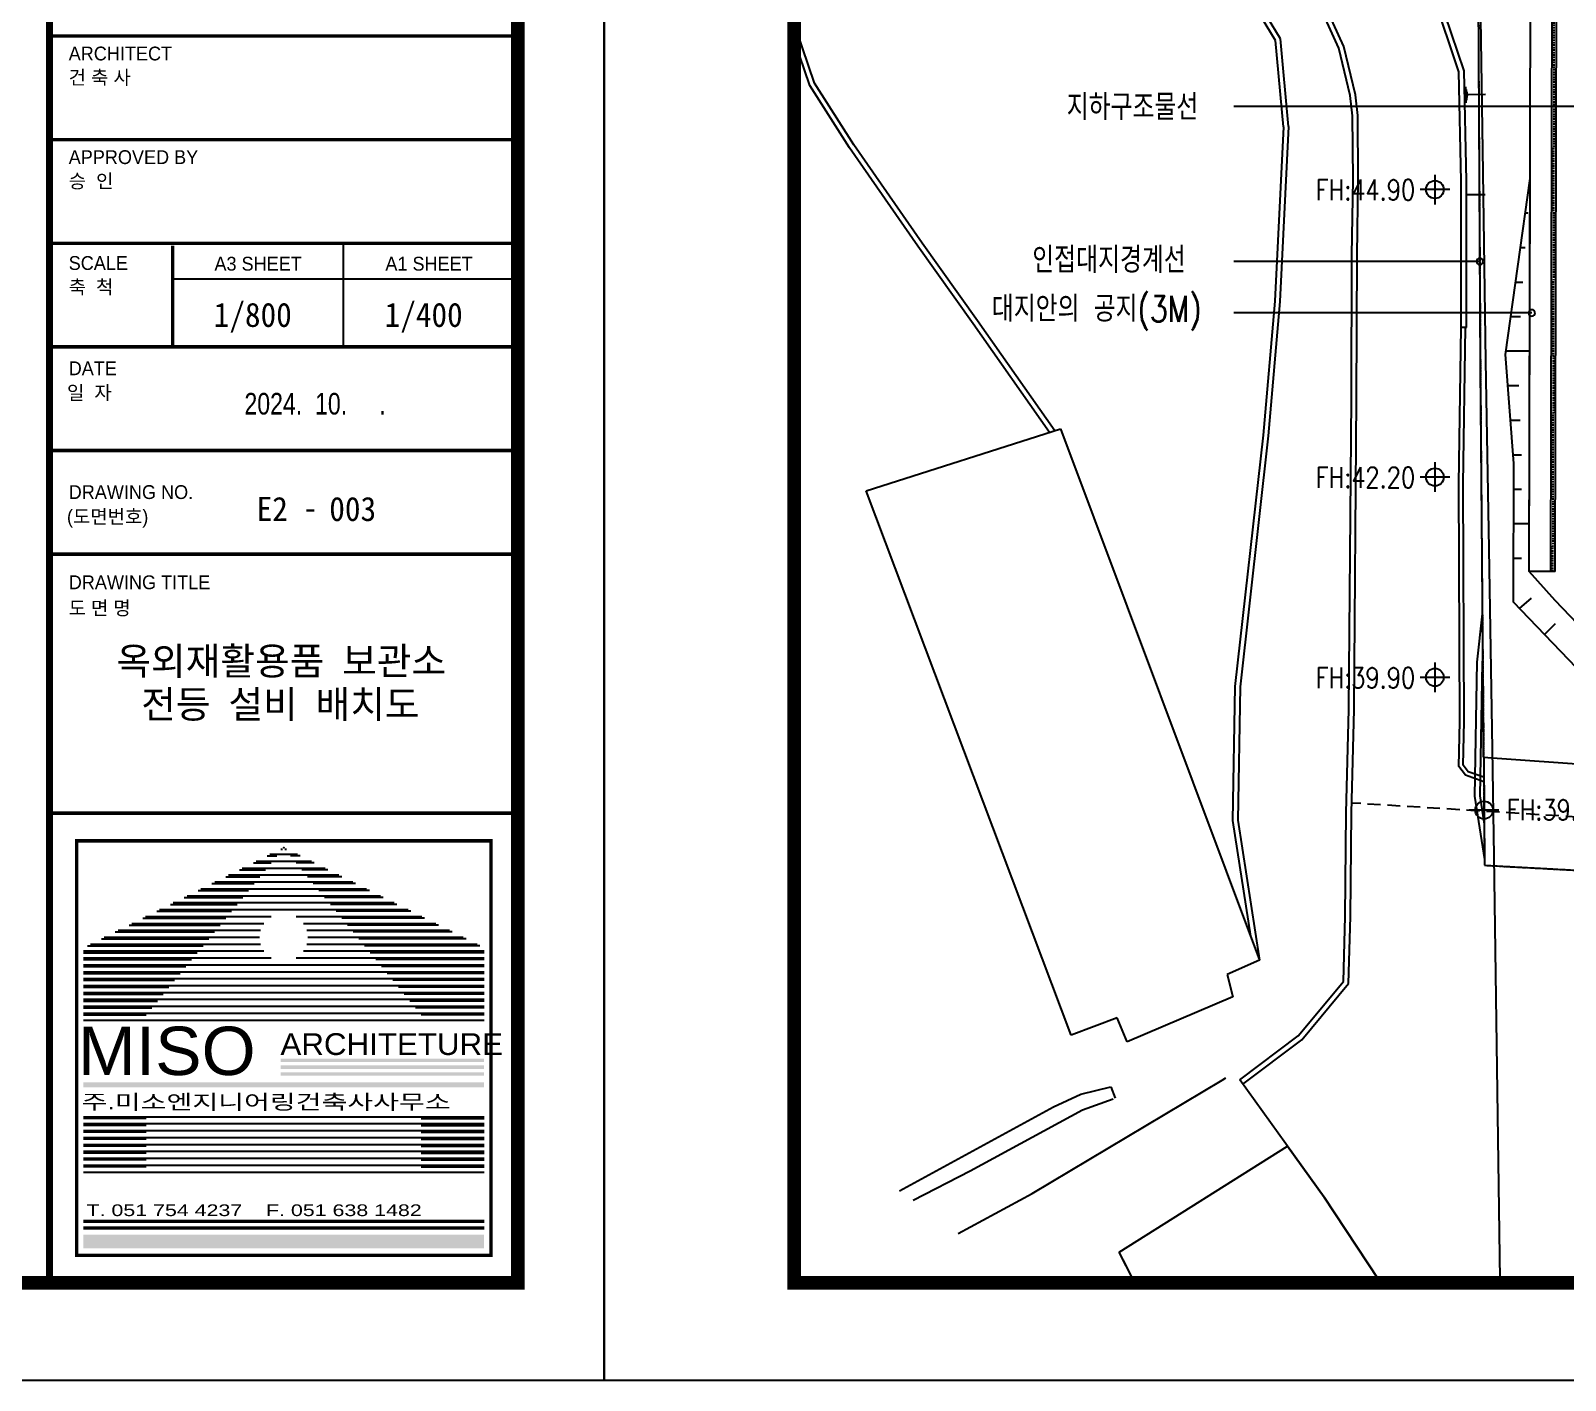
# Model space of a CAD drawing. Header units: millimetres. Extents: x 1145859089 to 1147511753, y -1047484727 to -1047247487.
# Drawn here: x 1147147997 to 1147236887, y -1047484727 to -1047406576 of the extents above; entities that cross this region are included whole.
import ezdxf
from ezdxf.enums import TextEntityAlignment as Align
from ezdxf.xclip import XClip

# ---------------------------------------------------------------- set-up
doc = ezdxf.new("R2010")
doc.units = ezdxf.units.MM
doc.header["$LTSCALE"] = 100
doc.header["$MEASUREMENT"] = 0
doc.header["$XCLIPFRAME"] = 2
for name, pattern in [('단지배치도$0$HID', [2.3, 1.5, -0.8]), ('단지배치도$0$HIDDEN', [9.525, 6.35, -3.175]), ('단지배치도$0$PHANTOM', [2.5, 1.25, -0.25, 0.25, -0.25, 0.25, -0.25])]:
    doc.linetypes.add(name, pattern=pattern)
doc.layers.get('0').update_dxf_attribs({"linetype": 'CONTINUOUS'})
doc.layers.get('Defpoints').update_dxf_attribs({"linetype": 'CONTINUOUS'})
for name, color, linetype in [('SHEET', 7, 'CONTINUOUS'), ('SHEET$0$9', 9, 'CONTINUOUS'), ('SHEET$0$BDR', 4, 'CONTINUOUS'), ('SHEET$0$sheet', 3, 'CONTINUOUS'), ('SHEET$0$TEXT2-제목', 2, 'CONTINUOUS'), ('TEXT', 7, 'CONTINUOUS'), ('XREF', 135, 'CONTINUOUS'), ('단지배치도$0$S240910', 33, 'CONTINUOUS'), ('단지배치도$0$W240910', 135, 'CONTINUOUS')]:
    doc.layers.add(name, color=color, linetype=linetype)
doc.styles.add('SHEET$0$HGTXT', font='Expo M.ttf', dxfattribs={"width": 0.8})
doc.styles.add('SHEET$0$HY울릉도M', font='h2wulm.TTF')
doc.styles.add('SHEET$0$돋움체', font='DotumChe.ttf')
doc.styles.add('단지배치도$0$WS1', font='romans.shx', dxfattribs={"width": 0.8, "bigfont": 'whgtxt.shx'})
doc.styles.add('돋움체', font='DotumChe.ttf')

# ---------------------------------------------------------------- blocks, each defined once
blk = doc.blocks.new('zw$10EE')
at = {"style": 'SHEET$0$돋움체'}
blk.add_text('- ', height=3.111, dxfattribs=at).set_placement((-31.07, 5.11))
blk = doc.blocks.new('SHEET$0$zw$653F')
at = {"layer": 'SHEET$0$9'}
h = blk.add_hatch(color=256, dxfattribs=at)
edge = h.paths.add_edge_path()
edge.add_ellipse((779.92, -516), major_axis=(0.01, 0), ratio=1, start_angle=0, end_angle=360)
at = {"layer": 'SHEET$0$sheet'}
h = blk.add_hatch(color=256, dxfattribs=at)
h.paths.add_polyline_path([(779.46, -546.52), (779.46, -547.02), (808.92, -547.02), (808.92, -546.52)])
h.paths.add_polyline_path([(779.46, -547.52), (779.46, -548.02), (808.92, -548.02), (808.92, -547.52)])
h.paths.add_polyline_path([(779.46, -548.52), (779.46, -549.02), (808.92, -549.02), (808.92, -548.52)])
h.paths.add_polyline_path([(750.92, -549.99), (750.92, -550.7), (808.92, -550.7), (808.92, -549.99)])
blk.add_hatch(color=256, dxfattribs=at).paths.add_polyline_path([(750.92, -572), (750.92, -574), (808.92, -574), (808.92, -572)])
at = {"layer": 'Defpoints', "color": 0}
blk.add_lwpolyline([(826.33, 0), (0, 0), (0, -593.1), (826.33, -593.1)], close=True, dxfattribs=at)
at = {"layer": 'SHEET$0$9'}
for p, q in [((777.52, -517.2), (778.93, -517.2)), ((781.92, -517), (777.92, -517)), ((779.52, -516.2), (779.75, -516.2)), ((779.92, -516), (779.92, -516)), ((779.92, -516), (779.92, -516)), ((780.08, -516.2), (780.32, -516.2)), ((782.32, -517.2), (780.9, -517.2)), ((787.92, -520), (771.92, -520)), ((773.52, -519.2), (777.28, -519.2)), ((785.92, -519), (773.92, -519)), ((775.52, -518.2), (778.1, -518.2)), ((783.92, -518), (775.92, -518)), ((783.92, -518), (775.92, -518)), ((784.32, -518.2), (781.73, -518.2)), ((786.32, -519.2), (782.55, -519.2)), ((767.52, -522.2), (774.81, -522.2)), ((791.92, -522), (767.92, -522)), ((769.52, -521.2), (775.64, -521.2)), ((789.92, -521), (769.92, -521)), ((771.52, -520.2), (776.46, -520.2)), ((788.32, -520.2), (783.37, -520.2)), ((790.32, -521.2), (784.2, -521.2)), ((792.32, -522.2), (785.02, -522.2)), ((763.52, -524.2), (773.17, -524.2)), ((795.92, -524), (763.92, -524)), ((765.52, -523.2), (773.99, -523.2)), ((793.92, -523), (765.92, -523)), ((794.32, -523.2), (785.84, -523.2)), ((796.32, -524.2), (786.67, -524.2)), ((759.52, -526.2), (771.52, -526.2)), ((778.11, -526), (759.92, -526)), ((761.52, -525.2), (772.34, -525.2)), ((797.92, -525), (761.92, -525)), ((799.92, -526), (781.72, -526)), ((798.32, -525.2), (787.49, -525.2)), ((800.32, -526.2), (788.31, -526.2)), ((755.52, -528.2), (769.87, -528.2)), ((776.56, -528), (755.92, -528)), ((757.52, -527.2), (770.7, -527.2)), ((777.04, -527), (757.92, -527)), ((801.92, -527), (782.79, -527)), ((803.92, -528), (783.27, -528)), ((802.32, -527.2), (789.14, -527.2)), ((804.32, -528.2), (789.96, -528.2)), ((777.04, -531), (750.92, -531)), ((751.52, -530.2), (768.23, -530.2)), ((776.56, -530), (751.92, -530)), ((753.52, -529.2), (769.05, -529.2)), ((776.42, -529), (753.92, -529)), ((808.92, -531), (782.79, -531)), ((807.92, -530), (783.27, -530)), ((805.92, -529), (783.42, -529)), ((806.32, -529.2), (790.78, -529.2)), ((808.32, -530.2), (791.61, -530.2)), ((750.92, -531.2), (767.4, -531.2)), ((778.11, -532), (750.92, -532)), ((750.92, -532.2), (766.58, -532.2)), ((808.92, -533), (750.92, -533)), ((750.92, -533.2), (765.76, -533.2)), ((808.92, -532), (781.72, -532)), ((808.92, -531.2), (792.43, -531.2)), ((808.92, -532.2), (793.25, -532.2)), ((808.92, -533.2), (794.08, -533.2)), ((808.92, -534), (750.92, -534)), ((750.92, -534.2), (764.93, -534.2)), ((808.92, -535), (750.92, -535)), ((750.92, -535.2), (764.11, -535.2)), ((808.92, -534.2), (794.9, -534.2)), ((808.92, -535.2), (795.72, -535.2)), ((808.92, -536), (750.92, -536)), ((750.92, -536.2), (763.29, -536.2)), ((808.92, -537), (750.92, -537)), ((750.92, -537.2), (762.46, -537.2)), ((808.92, -536.2), (796.55, -536.2)), ((808.92, -537.2), (797.37, -537.2)), ((808.92, -538), (750.92, -538)), ((750.92, -538.2), (761.64, -538.2)), ((808.92, -539), (750.92, -539)), ((750.92, -539.2), (760.82, -539.2)), ((808.92, -540), (750.92, -540)), ((808.92, -538.2), (798.19, -538.2)), ((808.92, -539.2), (799.02, -539.2)), ((750.92, -540.2), (759.99, -540.2)), ((808.92, -541), (750.92, -541)), ((808.92, -540.2), (799.84, -540.2)), ((808.92, -555), (750.92, -555)), ((759.99, -555.2), (750.92, -555.2)), ((799.84, -555.2), (808.92, -555.2)), ((808.92, -556), (750.92, -556)), ((759.99, -556.2), (750.92, -556.2)), ((808.92, -557), (750.92, -557)), ((759.99, -557.2), (750.92, -557.2)), ((799.84, -556.2), (808.92, -556.2)), ((799.84, -557.2), (808.92, -557.2)), ((808.92, -558), (750.92, -558)), ((759.99, -558.2), (750.92, -558.2)), ((808.92, -559), (750.92, -559)), ((759.99, -559.2), (750.92, -559.2)), ((808.92, -560), (750.92, -560)), ((799.84, -558.2), (808.92, -558.2)), ((799.84, -559.2), (808.92, -559.2)), ((759.99, -560.2), (750.92, -560.2)), ((808.92, -561), (750.92, -561)), ((759.99, -561.2), (750.92, -561.2)), ((808.92, -562), (750.92, -562)), ((759.99, -562.2), (750.92, -562.2)), ((799.84, -560.2), (808.92, -560.2)), ((799.84, -561.2), (808.92, -561.2)), ((799.84, -562.2), (808.92, -562.2)), ((808.92, -563), (750.92, -563)), ((808.92, -570), (750.92, -570)), ((808.92, -570.2), (750.92, -570.2)), ((808.92, -571), (750.92, -571)), ((808.92, -571.2), (750.92, -571.2))]:
    blk.add_line(p, q, dxfattribs=at)
blk.add_circle((779.92, -516), 0.01, dxfattribs=at)
at = {"layer": 'SHEET$0$sheet'}
for p, q in [((788.58, -443.5), (788.58, -428.5)), ((763.83, -433.66), (813.83, -433.66)), ((808.92, -555), (750.92, -555)), ((808.92, -556), (750.92, -556)), ((808.92, -557), (750.92, -557)), ((808.92, -558), (750.92, -558)), ((808.92, -559), (750.92, -559)), ((808.92, -560), (750.92, -560)), ((808.92, -561), (750.92, -561)), ((808.92, -570), (750.92, -570)), ((808.92, -571), (750.92, -571))]:
    blk.add_line(p, q, dxfattribs=at)
for points, const_width in [([(27.5, -27.5), (813.83, -27.5), (813.83, -579), (27.5, -579)], 2), ([(809.92, -575), (749.92, -575), (749.92, -515), (809.92, -515)], 0.5)]:
    blk.add_lwpolyline(points, close=True, dxfattribs=dict(at, const_width=const_width))
for points, const_width in [([(746, -27.5), (746, -578.5)], 1), ([(746, -398.5), (813.83, -398.5)], 0.5), ([(746, -413.5), (813.83, -413.5)], 0.5), ([(746, -428.5), (813.83, -428.5)], 0.5), ([(763.83, -428.83), (763.83, -443.5)], 0.5), ([(746, -443.5), (813.83, -443.5)], 0.5), ([(746, -458.5), (813.83, -458.5)], 0.5), ([(746, -473.5), (813.83, -473.5)], 0.5), ([(746, -511), (813.83, -511)], 0.5)]:
    blk.add_lwpolyline(points, dxfattribs=dict(at, const_width=const_width))
blk.add_blockref('zw$10EE', (813.83, -473.5))
at = {"layer": 'SHEET$0$sheet', "style": 'SHEET$0$HY울릉도M'}
for s, height, width, p in [('ARCHITECT', 2, 1, (748.78, -402.03)), ('건 축 사', 2, 1, (748.78, -405.5)), ('APPROVED BY', 2, 1, (748.78, -417.03)), ('승  인', 2, 1, (748.78, -420.5)), ('SCALE', 2, 1, (748.78, -432.36)), ('축  척', 2, 1, (748.78, -435.83)), ('DATE', 2, 1, (748.78, -447.6)), ('일  자', 2, 1, (748.53, -451.13)), ('DRAWING NO.', 2, 1, (748.78, -465.52)), ('(도면번호)', 2, 1, (748.53, -469.06)), ('DRAWING TITLE', 2, 1, (748.79, -478.58)), ('도 면 명', 2, 1, (748.78, -482.31)), ('MISO', 7, 1.1, (750.11, -548.91)), ('ARCHITETURE', 3.15, 1.1, (779.44, -546.01)), ('주.미소엔지니어링건축사사무소', 2.1293, 1.4, (750.64, -553.87)), ('T. 051 754 4237    F. 051 638 1482', 1.6904, 1.4, (751.36, -569.33))]:
    blk.add_text(s, height=height, dxfattribs=dict(at, width=width)).set_placement(p)
at = {"layer": 'SHEET$0$sheet', "style": 'SHEET$0$HY울릉도M', "width": 1}
for s, p in [('A3 SHEET', (776.21, -432.46)), ('A1 SHEET', (800.96, -432.46))]:
    blk.add_text(s, height=2, dxfattribs=at).set_placement(p, align=Align.CENTER)
at = {"layer": 'SHEET$0$TEXT2-제목', "color": 7, "style": 'SHEET$0$HGTXT', "width": 0.8}
blk.add_text('2024.  10.     .', height=3.125, dxfattribs=at).set_placement((774.23, -453.29))
blk = doc.blocks.new('SHEET$0$미소건축시트')
blk.add_blockref('SHEET$0$zw$653F', (0, 593.1))
blk = doc.blocks.new('SHEET')
at = {"layer": 'SHEET$0$BDR', "xscale": 100, "yscale": 100, "zscale": 100}
blk.add_blockref('SHEET$0$미소건축시트', (1200122, -1758265), dxfattribs=at)
blk = doc.blocks.new('단지배치도$0$zw$9902')
at = {"layer": '단지배치도$0$W240910'}
for p, q in [((-25476, -66518), (-25334, -9963)), ((-24226, -66521), (-24093, -13604)), ((-24226, -66521), (-24095, -14397)), ((-23976, -66522), (-23845, -14280)), ((-40177, -35781), (-44394, -28763)), ((-39884, -35685), (-44157, -28576)), ((-29551, -37581), (-31280, -32422)), ((-29252, -37529), (-31003, -32303)), ((-28332, -32566), (-28167, -43423)), ((-36502, -36211), (-37902, -33125)), ((-36217, -36113), (-37639, -32978)), ((-28438, -33023), (-28375, -43875)), ((-67146, -38375), (-68215, -35245)), ((-66873, -38245), (-67924, -35168)), ((-39717, -40774), (-40177, -35781)), ((-39418, -40747), (-39884, -35685)), ((-35839, -38963), (-36502, -36211)), ((-35543, -38911), (-36217, -36113)), ((-29417, -43913), (-29551, -37581)), ((-29117, -43910), (-29252, -37529)), ((-64853, -41991), (-67146, -38375)), ((-64603, -41824), (-66873, -38245)), ((-35707, -40130), (-35839, -38963)), ((-35407, -40111), (-35543, -38911)), ((-29135, -39376), (-29154, -38458)), ((-29098, -39230), (-29112, -38602)), ((-29062, -39084), (-29069, -38746)), ((-29025, -38963), (-29028, -38866)), ((-28015, -38893), (-29027, -38914)), ((-16504, -39587), (-42584, -39587)), ((-39717, -40774), (-40215, -50870)), ((-39418, -40747), (-39916, -50890)), ((-35674, -43832), (-35707, -40130)), ((-35374, -43833), (-35407, -40111)), ((-60888, -47674), (-64853, -41991)), ((-60643, -47501), (-64603, -41824)), ((-30936, -43547), (-30936, -45262)), ((-28167, -43423), (-27998, -54352)), ((-35740, -48201), (-35674, -43832)), ((-35440, -48204), (-35374, -43833)), ((-30079, -44404), (-31794, -44404)), ((-29416, -52387), (-29417, -43913)), ((-29116, -52387), (-29117, -43910)), ((-28375, -43875), (-28307, -54805)), ((-26844, -53959), (-25419, -43761)), ((-26844, -53959), (-25419, -43761)), ((-25476, -66518), (-25419, -43761)), ((-28028, -44704), (-29117, -44704)), ((-25698, -45760), (-25561, -45761)), ((-57681, -52177), (-60888, -47674)), ((-57436, -52004), (-60643, -47501)), ((-25978, -47760), (-25703, -47760)), ((-28339, -48564), (-42584, -48564)), ((-35771, -56529), (-35740, -48201)), ((-35471, -56531), (-35440, -48204)), ((-26257, -49759), (-25846, -49760)), ((-25321, -51550), (-42584, -51550)), ((-40215, -50870), (-40888, -58628)), ((-39916, -50890), (-40590, -58657)), ((-53256, -58469), (-57681, -52177)), ((-52956, -58374), (-57436, -52004)), ((-29555, -61455), (-29416, -52387)), ((-29555, -61455), (-29416, -52387)), ((-29166, -52391), (-29416, -52387)), ((-29166, -52391), (-29416, -52387)), ((-29305, -61456), (-29166, -52391)), ((-29305, -61456), (-29166, -52391)), ((-29166, -52391), (-29116, -52387)), ((-26537, -51758), (-25988, -51760)), ((-26360, -60259), (-26844, -53959)), ((-26360, -60259), (-26844, -53959)), ((-25444, -53761), (-26816, -53758)), ((-28307, -54805), (-28228, -65669)), ((-27998, -54352), (-27819, -65215)), ((-26706, -55758), (-26078, -55759)), ((-35917, -74517), (-35771, -56529)), ((-35617, -74522), (-35471, -56531)), ((-26552, -57758), (-26003, -57760)), ((-63872, -61844), (-52621, -58267)), ((-52621, -58267), (-41096, -89026)), ((-40888, -58628), (-42525, -73183)), ((-40590, -58657), (-42225, -73202)), ((-30936, -60196), (-30936, -61911)), ((-26399, -59759), (-25929, -59760)), ((-26380, -68304), (-26360, -60259)), ((-26380, -68304), (-26360, -60259)), ((-30079, -61054), (-31794, -61054)), ((-51999, -93365), (-63872, -61844)), ((-29490, -75208), (-29555, -61455)), ((-29490, -75208), (-29555, -61455)), ((-29240, -75211), (-29305, -61456)), ((-29240, -75211), (-29305, -61456)), ((-26364, -61759), (-25914, -61760)), ((-25469, -63761), (-26369, -63759)), ((-28228, -65669), (-28145, -77278)), ((-27819, -65215), (-27626, -76815)), ((-26374, -65759), (-25924, -65760)), ((-23976, -66522), (-25476, -66518)), ((-23980, -68208), (-25476, -66518)), ((-20219, -74735), (-26380, -68304)), ((-20219, -74735), (-26380, -68304)), ((-26031, -68669), (-25341, -68059)), ((-18907, -73503), (-23980, -68208)), ((-28191, -68974), (-28505, -71769)), ((-24597, -70165), (-23948, -69543)), ((-30936, -71794), (-30936, -73508)), ((-28505, -71769), (-28641, -79532)), ((-28205, -71788), (-28340, -79511)), ((-28168, -71452), (-28205, -71788)), ((-30079, -72651), (-31794, -72651)), ((-42525, -73183), (-42660, -80945)), ((-42225, -73202), (-42360, -80925)), ((-36077, -80499), (-35917, -74517)), ((-35777, -80504), (-35617, -74522)), ((-29556, -77819), (-29490, -75208)), ((-29556, -77819), (-29490, -75208)), ((-29304, -77735), (-29240, -75211)), ((-29304, -77735), (-29240, -75211)), ((-28145, -77278), (-16767, -78090)), ((-27626, -76815), (-27523, -83023)), ((-29156, -78325), (-29556, -77819)), ((-29156, -78325), (-29556, -77819)), ((-29004, -78114), (-29304, -77735)), ((-29004, -78114), (-29304, -77735)), ((-28104, -78438), (-29004, -78114)), ((-28104, -78438), (-29004, -78114)), ((-28102, -78705), (-29156, -78325)), ((-28102, -78705), (-29156, -78325)), ((-28641, -79532), (-28069, -83197)), ((-28340, -79511), (-28084, -81153)), ((-28090, -79479), (-28090, -81193)), ((-28090, -80336), (-28090, -79713)), ((-36130, -86503), (-36077, -80499)), ((-35830, -86509), (-35777, -80504)), ((-27233, -80336), (-28947, -80336)), ((-42660, -80945), (-41616, -87638)), ((-42360, -80925), (-41096, -89026)), ((-27523, -83023), (-27107, -113029)), ((-36232, -90262), (-36130, -86503)), ((-35935, -90374), (-35830, -86509)), ((-41096, -89026), (-42967, -89865)), ((-42967, -89865), (-42635, -91149)), ((-38852, -93420), (-36232, -90262)), ((-38643, -93639), (-35935, -90374)), ((-42635, -91149), (-48759, -93765)), ((-49336, -92369), (-51999, -93365)), ((-48759, -93765), (-49336, -92369)), ((-42239, -95965), (-38852, -93420)), ((-42059, -96205), (-38643, -93639)), ((-54263, -102540), (-43261, -95972)), ((-43261, -95972), (-43053, -95848)), ((-37344, -102752), (-42234, -95961)), ((-53025, -97522), (-51445, -96796)), ((-51445, -96796), (-49712, -96370)), ((-49712, -96370), (-49450, -97024)), ((-61952, -102379), (-53025, -97522)), ((-51341, -97706), (-57848, -101246)), ((-49577, -97073), (-51341, -97706)), ((-49230, -105938), (-39473, -99795)), ((-39473, -99795), (-37344, -102752)), ((-57848, -101246), (-61158, -102954)), ((-58545, -104849), (-54263, -102540)), ((-33940, -107905), (-37344, -102752)), ((-37344, -102752), (-33940, -107905)), ((-48200, -107946), (-49230, -105938)), ((-48200, -107946), (-49002, -106383))]:
    blk.add_line(p, q, dxfattribs=at)
at = {"layer": '단지배치도$0$W240910', "linetype": '단지배치도$0$HIDDEN', "ltscale": 0.15}
blk.add_line((-24101, -66521), (-23970, -14338), dxfattribs=at)
at = {"layer": '단지배치도$0$W240910', "linetype": '단지배치도$0$PHANTOM'}
for p, q in [((-28433, -33057), (-28368, -43916)), ((-28368, -43916), (-28303, -54842)), ((-28303, -54842), (-28221, -65710)), ((-28221, -65710), (-28113, -77326)), ((-28113, -77326), (-28067, -83535)), ((-28067, -83535), (-1297, -84980))]:
    blk.add_line(p, q, dxfattribs=at)
at = {"layer": '단지배치도$0$W240910', "ltscale": 10}
for p, q in [((-28112, -77327), (-28067, -83535)), ((-28067, -83535), (-1296, -84980))]:
    blk.add_line(p, q, dxfattribs=at)
at = {"layer": '단지배치도$0$W240910', "linetype": '단지배치도$0$HID', "ltscale": 5}
blk.add_line((-15724, -81174), (-35762, -79932), dxfattribs=at)
at = {"layer": '단지배치도$0$W240910'}
for centre in [(-30936, -44404), (-30936, -61054), (-30936, -72651), (-28090, -80336)]:
    blk.add_circle(centre, 514, dxfattribs=at)
for centre, start, end in [((-28339, -48564), 0, 180), ((-28339, -48564), 180, 0), ((-25321, -51550), 0, 180), ((-25321, -51550), 180, 0)]:
    blk.add_arc(centre, 188, start, end, dxfattribs=at)
at = {"layer": '단지배치도$0$S240910', "style": '단지배치도$0$WS1', "width": 0.8}
for s, height, p in [('지하구조물선', 1500, (-52266, -40381, 0)), ('FH:44.90', 1200, (-37842, -45027)), ('인접대지경계선', 1500, (-54260, -49232)), ('대지안의 공지(3M)', 1500, (-56604, -52066)), ('FH:42.20', 1200, (-37842, -61677)), ('FH:39.90', 1200, (-37842, -73274)), ('FH:39.00', 1200, (-26772, -80918))]:
    blk.add_text(s, height=height, dxfattribs=at).set_placement(p)
blk = doc.blocks.new('단지배치도')
blk.add_blockref('단지배치도$0$zw$9902', (141034, 142437))

msp = doc.modelspace()

# ---------------------------------------------------------------- block references
at = {"layer": 'SHEET', "linetype": 'Continuous', "ltscale": 2, "xscale": 4, "yscale": 4, "zscale": 4}
for p in [(1142050198.985571, -1040451665.300647), (1142380731.785877, -1040451665.300647)]:
    msp.add_blockref('SHEET', p, dxfattribs=at)
at = {"layer": 'XREF'}
ref = msp.add_blockref('단지배치도', (1147119237.834579, -1047513806.462535), dxfattribs=at)
XClip(ref).set_block_clipping_path([(72982.4064819524, 34919.7593965302), (360382.4067475507, 255319.7593436702)])

# ---------------------------------------------------------------- texts
at = {"layer": 'TEXT', "style": '돋움체'}
for s, p in [('1/800', (1147158597.947592, -1047423028.637591)), ('1/400', (1147168497.947973, -1047423028.637591)), ('003', (1147165292.500967, -1047434268.911639))]:
    msp.add_text(s, height=1400, dxfattribs=at).set_placement(p, align=Align.MIDDLE_LEFT)
msp.add_text('E2', height=1400, dxfattribs=at).set_placement((1147162891.380972, -1047434268.911639), align=Align.MIDDLE_RIGHT)
for s, p in [('옥외재활용품 보관소', (1147162508.323019, -1047443077.352571)), ('전등 설비 배치도', (1147162460.254983, -1047445576.890421))]:
    msp.add_text(s, height=1600, dxfattribs=at).set_placement(p, align=Align.MIDDLE_CENTER)

doc.saveas('drawing.dxf')
